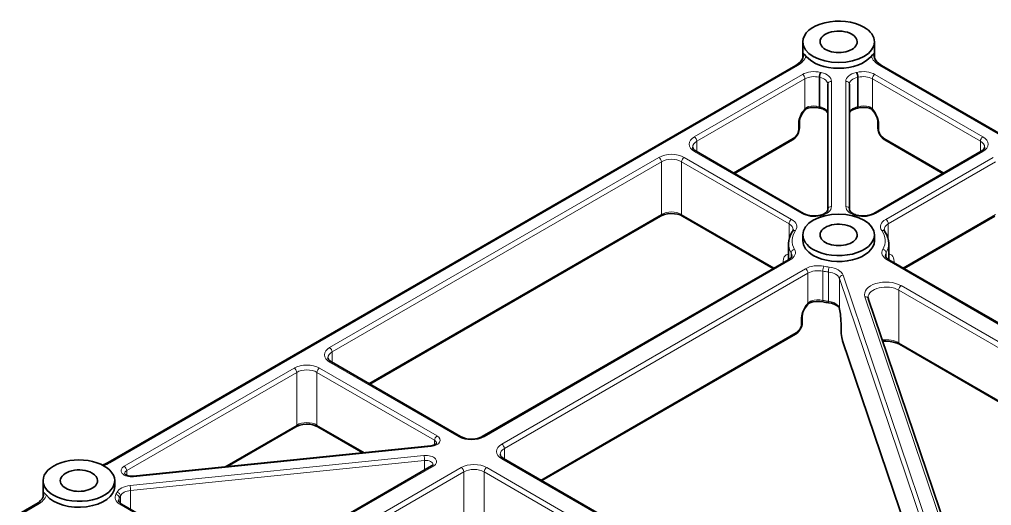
# Model space of a CAD drawing. Extents: x 297 to 1016, y 71 to 742.
# Drawn here: x 670.4 to 806.1, y 674.4 to 742.2 of the extents above; entities that cross this region are included whole.
import ezdxf

# ---------------------------------------------------------------- set-up
doc = ezdxf.new("R2010")
doc.units = 0

msp = doc.modelspace()

# ---------------------------------------------------------------- linework, layer by layer
at = {"color": 7, "lineweight": 35, "ltscale": 0.056778}
for p, q in [((779.77, 739.11), (779.77, 736.84)), ((789.77, 739.11), (789.77, 736.84)), ((673.7, 677.88), (673.7, 675.61))]:
    msp.add_line(p, q, dxfattribs=at)
at = {"color": 7, "lineweight": 13, "ltscale": 0.013765}
for p, q in [((779.81, 737.52), (779.81, 736.97)), ((789.73, 736.97), (789.73, 737.52)), ((673.74, 675.73), (673.74, 676.28))]:
    msp.add_line(p, q, dxfattribs=at)
at = {"color": 7, "lineweight": 35}
for p, q in [((778.78, 735.82), (682.78, 680.4)), ((893.83, 676.32), (790.76, 735.82)), ((759.92, 714.8), (719.3, 691.35)), ((777.76, 708.7), (735.02, 684.03)), ((835.51, 683.45), (791.78, 708.7)), ((788.91, 703.28), (809.59, 642.23)), ((778.73, 698.31), (743.34, 677.88)), ((798.58, 658.26), (785.32, 697.4)), ((793.25, 696.9), (829.85, 675.77)), ((713.96, 694.44), (731.99, 684.03)), ((686.29, 678.51), (727.84, 682.75)), ((738, 680.96), (784.6, 654.06)), ((727.95, 679.94), (706.43, 667.52)), ((576.72, 619.16), (672.71, 674.59))]:
    msp.add_line(p, q, dxfattribs=at)
at = {"color": 7, "lineweight": 13}
for p, q in [((683.03, 680.38), (779.03, 735.8)), ((790.51, 735.8), (893.58, 676.29)), ((759.67, 722.99), (713.71, 696.45)), ((714.06, 695.84), (760.02, 722.38)), ((760.02, 715.03), (719.16, 691.43)), ((735.27, 684), (778.01, 708.67)), ((791.53, 708.67), (835.35, 683.38)), ((780.13, 707.45), (737.75, 682.98)), ((738.1, 682.37), (780.48, 706.84)), ((784.89, 706.08), (800.52, 659.93)), ((801.01, 660.39), (785.38, 706.54)), ((793.15, 704.47), (833.03, 681.45)), ((833.39, 682.06), (793.5, 705.09)), ((788.44, 703.53), (809.12, 642.47)), ((778.84, 698.54), (743.2, 677.96)), ((798.59, 658.27), (785.3, 697.51)), ((829.75, 676), (793.15, 697.13)), ((708.76, 693.59), (685.02, 679.89)), ((713.71, 694.41), (731.74, 684)), ((685.37, 679.28), (709.11, 692.98)), ((726.88, 681.38), (685.84, 677.2)), ((686.34, 678.43), (727.9, 682.66)), ((685.92, 676.51), (726.97, 680.69)), ((737.75, 680.94), (784.43, 653.98)), ((706.68, 667.49), (728.2, 679.92)), ((732.09, 679.71), (708.8, 666.27)), ((709.15, 665.66), (732.44, 679.1)), ((735.27, 679.1), (782.12, 652.05)), ((782.48, 652.67), (735.63, 679.71)), ((672.96, 674.56), (576.97, 619.14))]:
    msp.add_line(p, q, dxfattribs=at)
at = {"color": 7, "lineweight": 13, "ltscale": 0.435646}
msp.add_line((779.71, 734.56), (764.62, 725.85), dxfattribs=at)
at = {"color": 7, "lineweight": 13, "ltscale": 0.435645}
for p, q in [((804.92, 725.85), (789.83, 734.56)), ((764.97, 725.23), (780.06, 733.95)), ((789.48, 733.95), (804.57, 725.23))]:
    msp.add_line(p, q, dxfattribs=at)
at = {"color": 7, "lineweight": 13, "ltscale": 0.10479}
for p, q in [((780.06, 733.95), (780.06, 729.76)), ((789.48, 729.76), (789.48, 733.95))]:
    msp.add_line(p, q, dxfattribs=at)
at = {"color": 7, "lineweight": 13, "ltscale": 0.102061}
for p, q in [((782.04, 730.09), (782.04, 734.17)), ((787.5, 734.17), (787.5, 730.09)), ((783.34, 706.99), (783.34, 702.91))]:
    msp.add_line(p, q, dxfattribs=at)
at = {"color": 7, "lineweight": 13, "ltscale": 0.102063}
for p, q in [((782.15, 734.14), (782.15, 730.06)), ((787.4, 730.06), (787.4, 734.14)), ((782.54, 703.03), (782.54, 707.12))]:
    msp.add_line(p, q, dxfattribs=at)
at = {"color": 7, "lineweight": 35, "ltscale": 0.436183}
for p, q in [((783.27, 733.18), (783.27, 715.73)), ((786.27, 715.73), (786.27, 733.18))]:
    msp.add_line(p, q, dxfattribs=at)
at = {"color": 7, "lineweight": 13, "ltscale": 0.436183}
for p, q in [((783.77, 716.14), (783.77, 733.59)), ((785.77, 733.59), (785.77, 716.14))]:
    msp.add_line(p, q, dxfattribs=at)
at = {"color": 7, "lineweight": 35, "ltscale": 0.002695}
for p, q in [((782.22, 729.84), (782.11, 729.87)), ((787.43, 729.87), (787.32, 729.84))]:
    msp.add_line(p, q, dxfattribs=at)
at = {"color": 7, "lineweight": 13, "ltscale": 0.020412}
for p, q in [((779.15, 727.71), (779.15, 726.89)), ((790.39, 726.89), (790.39, 727.71)), ((779.55, 700.58), (779.55, 699.77)), ((785.11, 698.89), (785.11, 699.71))]:
    msp.add_line(p, q, dxfattribs=at)
at = {"color": 7, "lineweight": 35, "ltscale": 0.020412}
for p, q in [((779.3, 727.09), (779.3, 727.91)), ((779.77, 712.17), (779.77, 711.35)), ((789.77, 712.17), (789.77, 711.35)), ((779.7, 699.97), (779.7, 700.79))]:
    msp.add_line(p, q, dxfattribs=at)
at = {"color": 7, "lineweight": 35, "ltscale": 0.020418}
msp.add_line((790.24, 727.09), (790.24, 727.91), dxfattribs=at)
at = {"color": 7, "lineweight": 13, "ltscale": 0.036598}
for p, q in [((764.97, 723.77), (764.97, 725.23)), ((804.57, 725.23), (804.57, 723.77)), ((714.06, 694.38), (714.06, 695.84)), ((738.1, 680.9), (738.1, 682.37))]:
    msp.add_line(p, q, dxfattribs=at)
at = {"color": 7, "lineweight": 13, "ltscale": 0.241695}
for p, q in [((778.44, 725.66), (770.07, 720.83)), ((799.47, 720.83), (791.1, 725.66))]:
    msp.add_line(p, q, dxfattribs=at)
at = {"color": 7, "lineweight": 35, "ltscale": 0.23448}
for p, q in [((778.34, 725.43), (770.21, 720.74)), ((799.33, 720.74), (791.2, 725.43))]:
    msp.add_line(p, q, dxfattribs=at)
at = {"color": 7, "lineweight": 13, "ltscale": 0.432916}
for p, q in [((764.62, 723.81), (779.61, 715.15)), ((789.93, 715.15), (804.92, 723.81)), ((762.85, 722.38), (777.85, 713.72)), ((778.2, 714.33), (763.2, 722.99)), ((791.69, 713.72), (806.69, 722.38))]:
    msp.add_line(p, q, dxfattribs=at)
at = {"color": 7, "lineweight": 35, "ltscale": 0.432916}
for p, q in [((764.87, 723.83), (779.86, 715.17)), ((789.68, 715.17), (804.67, 723.83))]:
    msp.add_line(p, q, dxfattribs=at)
at = {"color": 7, "lineweight": 13, "ltscale": 0.183713}
for p, q in [((760.02, 722.38), (760.02, 715.03)), ((762.85, 715.03), (762.85, 722.38))]:
    msp.add_line(p, q, dxfattribs=at)
at = {"color": 7, "lineweight": 13, "ltscale": 0.432915}
msp.add_line((806.34, 722.99), (791.34, 714.33), dxfattribs=at)
at = {"color": 7, "lineweight": 13, "ltscale": 0.373402}
for p, q in [((775.78, 707.56), (762.85, 715.03)), ((806.69, 715.03), (793.76, 707.56))]:
    msp.add_line(p, q, dxfattribs=at)
at = {"color": 7, "lineweight": 35, "ltscale": 0.366186}
msp.add_line((762.95, 714.8), (775.64, 707.48), dxfattribs=at)
at = {"color": 7, "lineweight": 35, "ltscale": 0.366185}
msp.add_line((793.9, 707.48), (806.59, 714.8), dxfattribs=at)
at = {"color": 7, "lineweight": 13, "ltscale": 0.053415}
for p, q in [((777.85, 713.72), (777.85, 711.58)), ((791.69, 711.58), (791.69, 713.72))]:
    msp.add_line(p, q, dxfattribs=at)
at = {"color": 7, "lineweight": 35, "ltscale": 0.055974}
for p, q in [((777.77, 710.95), (777.77, 708.71)), ((791.77, 710.95), (791.77, 708.71))]:
    msp.add_line(p, q, dxfattribs=at)
at = {"color": 7, "lineweight": 13, "ltscale": 0.004901}
for p, q in [((777.03, 708.47), (777.03, 708.28)), ((792.51, 708.28), (792.51, 708.47))]:
    msp.add_line(p, q, dxfattribs=at)
at = {"color": 7, "lineweight": 13, "ltscale": 0.016011}
for p, q in [((778.14, 709.66), (778.14, 709.02)), ((791.4, 709.02), (791.4, 709.66))]:
    msp.add_line(p, q, dxfattribs=at)
at = {"color": 7, "lineweight": 13, "ltscale": 0.104649}
msp.add_line((780.48, 706.84), (780.48, 702.65), dxfattribs=at)
at = {"color": 7, "lineweight": 13, "ltscale": 0.105948}
msp.add_line((784.89, 701.84), (784.89, 706.08), dxfattribs=at)
at = {"color": 7, "lineweight": 13, "ltscale": 0.183711}
for p, q in [((793.15, 697.13), (793.15, 704.47)), ((709.11, 692.98), (709.11, 685.63)), ((711.94, 685.63), (711.94, 692.98)), ((732.44, 679.1), (732.44, 671.75)), ((735.27, 671.75), (735.27, 679.1))]:
    msp.add_line(p, q, dxfattribs=at)
at = {"color": 7, "lineweight": 35, "ltscale": 0.020416}
msp.add_line((785.1, 698.95), (785.1, 699.77), dxfattribs=at)
at = {"color": 7, "lineweight": 13, "ltscale": 0.473533}
msp.add_line((728.7, 684.12), (712.29, 693.59), dxfattribs=at)
at = {"color": 7, "lineweight": 13, "ltscale": 0.473535}
msp.add_line((711.94, 692.98), (728.34, 683.51), dxfattribs=at)
at = {"color": 7, "lineweight": 13, "ltscale": 0.291109}
msp.add_line((709.11, 685.63), (699.03, 679.81), dxfattribs=at)
at = {"color": 7, "lineweight": 35, "ltscale": 0.277853}
msp.add_line((709.01, 685.41), (699.38, 679.85), dxfattribs=at)
at = {"color": 7, "lineweight": 13, "ltscale": 0.191529}
msp.add_line((718.57, 681.8), (711.94, 685.63), dxfattribs=at)
at = {"color": 7, "lineweight": 35, "ltscale": 0.181353}
msp.add_line((712.04, 685.41), (718.32, 681.78), dxfattribs=at)
at = {"color": 7, "lineweight": 13, "ltscale": 0.015991}
msp.add_line((728.34, 683.51), (728.34, 682.87), dxfattribs=at)
at = {"color": 7, "lineweight": 13, "ltscale": 0.032909}
msp.add_line((726.97, 680.69), (726.97, 679.37), dxfattribs=at)
at = {"color": 7, "lineweight": 13, "ltscale": 0.015993}
msp.add_line((685.37, 678.64), (685.37, 679.28), dxfattribs=at)
at = {"color": 7, "lineweight": 35, "ltscale": 0.020413}
msp.add_line((683.7, 677.88), (683.7, 677.06), dxfattribs=at)
at = {"color": 7, "lineweight": 13, "ltscale": 0.065782}
msp.add_line((685.92, 673.88), (685.92, 676.51), dxfattribs=at)
at = {"color": 7, "lineweight": 13, "ltscale": 0.015166}
msp.add_line((684.34, 674.86), (684.34, 675.47), dxfattribs=at)
at = {"color": 7, "lineweight": 13, "ltscale": 0.360093}
msp.add_line((684.41, 674.58), (696.88, 667.38), dxfattribs=at)
at = {"color": 7, "lineweight": 13, "ltscale": 0.026003}
msp.add_line((684.5, 675.75), (684.5, 674.71), dxfattribs=at)
at = {"color": 7, "lineweight": 35, "ltscale": 0.360093}
msp.add_line((697.13, 667.41), (684.66, 674.61), dxfattribs=at)
at = {"color": 7, "lineweight": 35}
for points in [[(778.78, 735.82), (779.16, 736.08), (779.43, 736.33), (779.63, 736.58), (779.77, 736.83), (779.83, 737.08), (779.84, 737.23)], [(780.24, 737.08), (780, 737.33), (779.86, 737.47), (779.81, 737.52)], [(789.73, 737.52), (789.64, 737.42), (789.49, 737.28), (789.3, 737.08)], [(790.76, 735.82), (790.38, 736.08), (790.11, 736.33), (789.91, 736.58), (789.77, 736.83), (789.71, 737.08), (789.7, 737.23)], [(780.07, 729.61), (779.81, 729.31), (779.57, 728.92), (779.4, 728.5), (779.32, 728.15), (779.3, 727.91)], [(782.85, 729.6), (783.06, 729.45), (783.19, 729.31), (783.22, 729.27)], [(783.27, 729), (783.26, 729.16), (783.22, 729.27), (783.22, 729.27)], [(786.27, 728.99), (786.29, 729.18), (786.32, 729.27)], [(787.32, 729.84), (786.93, 729.72), (786.63, 729.57), (786.45, 729.42), (786.32, 729.27)], [(790.24, 727.91), (790.22, 728.19), (790.14, 728.5), (789.97, 728.92), (789.73, 729.31), (789.47, 729.61)], [(778.34, 725.43), (778.57, 725.59), (778.81, 725.85), (779.02, 726.14), (779.18, 726.47), (779.27, 726.81), (779.3, 727.09)], [(790.24, 727.09), (790.27, 726.79), (790.37, 726.47), (790.52, 726.14), (790.73, 725.85), (790.97, 725.59), (791.2, 725.43)], [(764.87, 723.83), (764.65, 723.98), (764.49, 724.14), (764.41, 724.29), (764.39, 724.42)], [(804.67, 723.83), (804.89, 723.98), (805.05, 724.14), (805.13, 724.29), (805.15, 724.42)], [(782.17, 714.9), (782.56, 715.03), (782.87, 715.2), (783.08, 715.36), (783.21, 715.52), (783.26, 715.67), (783.27, 715.73)], [(786.75, 715.15), (786.52, 715.31), (786.37, 715.47), (786.29, 715.62), (786.27, 715.73)], [(762.95, 714.8), (762.64, 714.95), (762.28, 715.06), (761.83, 715.13), (761.36, 715.15), (760.89, 715.12), (760.46, 715.02), (760.08, 714.88), (759.92, 714.8)], [(782.17, 714.9), (781.72, 714.83), (781.24, 714.82), (780.77, 714.87), (780.34, 714.97), (779.97, 715.12), (779.86, 715.17)], [(782.28, 714.82), (782.23, 714.88), (782.19, 714.9), (782.17, 714.9)], [(787.37, 714.9), (787.35, 714.9), (787.33, 714.89), (787.26, 714.82)], [(787.37, 714.9), (787.82, 714.83), (788.3, 714.82), (788.77, 714.87), (789.2, 714.97), (789.57, 715.12), (789.68, 715.17)], [(777.77, 710.95), (777.8, 711.37), (777.9, 711.78), (778.05, 712.16), (778.3, 712.59), (778.34, 712.65)], [(778.34, 712.65), (778.41, 712.79), (778.43, 712.9)], [(791.2, 712.65), (791.13, 712.79), (791.11, 712.9)], [(791.77, 710.95), (791.74, 711.37), (791.64, 711.78), (791.49, 712.16), (791.24, 712.59), (791.2, 712.65)], [(777.76, 708.7), (777.99, 708.87), (778.14, 709.02), (778.22, 709.18), (778.24, 709.29)], [(791.78, 708.7), (791.55, 708.87), (791.4, 709.02), (791.32, 709.18), (791.3, 709.29)], [(779.7, 700.79), (779.73, 701.11), (779.83, 701.48), (780, 701.85), (780.26, 702.24), (780.48, 702.5)], [(782.6, 702.82), (782.17, 702.87), (781.63, 702.87), (781.16, 702.81), (780.88, 702.74)], [(784.44, 702.36), (784.13, 702.51), (783.76, 702.63), (783.38, 702.69)], [(784.89, 701.8), (784.82, 702.02), (784.71, 702.17)], [(784.89, 701.8), (785.01, 701.09), (785.09, 700.24), (785.1, 699.77)], [(779.7, 699.97), (779.67, 699.69), (779.58, 699.35), (779.42, 699.02), (779.21, 698.72), (778.96, 698.47), (778.73, 698.31)], [(785.1, 698.95), (785.13, 698.43), (785.21, 697.85), (785.31, 697.45), (785.32, 697.4)], [(793.25, 696.9), (792.92, 697.06), (792.45, 697.21), (791.95, 697.3), (791.37, 697.34), (790.93, 697.32)], [(713.96, 694.44), (713.74, 694.59), (713.58, 694.75), (713.5, 694.9), (713.47, 695.02)], [(712.04, 685.41), (711.73, 685.55), (711.36, 685.66), (710.92, 685.74), (710.45, 685.76), (709.98, 685.72), (709.54, 685.63), (709.17, 685.49), (709.01, 685.41)], [(731.99, 684.03), (732.3, 683.88), (732.66, 683.77), (733.11, 683.69), (733.58, 683.67), (734.05, 683.71), (734.49, 683.8), (734.86, 683.94), (735.02, 684.03)], [(727.84, 682.75), (728.19, 682.81), (728.42, 682.91), (728.56, 683), (728.63, 683.08), (728.63, 683.1)], [(738, 680.96), (737.78, 681.11), (737.62, 681.27), (737.54, 681.42), (737.52, 681.55)], [(727.95, 679.94), (728.08, 680.04), (728.14, 680.12)], [(685.27, 678.69), (685.14, 678.79), (685.08, 678.87)], [(686.29, 678.51), (685.9, 678.51), (685.59, 678.56), (685.33, 678.66), (685.27, 678.69)], [(672.71, 674.59), (673.1, 674.85), (673.36, 675.09), (673.57, 675.34), (673.7, 675.6), (673.77, 675.85), (673.78, 675.99)], [(673.74, 676.28), (673.84, 676.18), (673.99, 676.04), (674.17, 675.84)], [(684.66, 674.61), (684.44, 674.77), (684.3, 674.92), (684.24, 675.05), (684.24, 675.11)]]:
    msp.add_lwpolyline(points, dxfattribs=at)
at = {"color": 7, "lineweight": 13}
for points in [[(780.06, 729.76), (779.84, 729.5), (779.64, 729.23), (779.51, 729), (779.4, 728.76), (779.3, 728.53), (779.23, 728.3), (779.17, 727.99), (779.15, 727.71)], [(783.27, 729), (783.25, 729.24), (783.17, 729.43)], [(786.37, 729.43), (786.29, 729.23), (786.27, 728.99)], [(790.39, 727.71), (790.38, 727.92), (790.34, 728.15), (790.28, 728.38), (790.2, 728.62), (789.98, 729.09), (789.69, 729.51), (789.48, 729.76)], [(779.15, 726.89), (779.13, 726.68), (779.07, 726.46), (778.97, 726.24), (778.84, 726.04), (778.69, 725.86), (778.52, 725.71), (778.44, 725.66)], [(791.1, 725.66), (790.93, 725.79), (790.77, 725.95), (790.63, 726.14), (790.51, 726.36), (790.43, 726.58), (790.39, 726.8), (790.39, 726.89)], [(777.77, 709.48), (777.6, 709.45), (777.45, 709.39), (777.29, 709.26), (777.17, 709.09), (777.11, 708.96), (777.06, 708.81), (777.03, 708.47)], [(792.51, 708.47), (792.49, 708.74), (792.43, 708.98), (792.33, 709.17), (792.19, 709.33), (792.01, 709.43), (791.9, 709.46), (791.77, 709.48)], [(780.48, 702.65), (780.32, 702.47), (780.16, 702.27), (779.89, 701.83), (779.78, 701.59), (779.68, 701.35), (779.62, 701.12), (779.57, 700.89), (779.55, 700.58)], [(784.89, 701.84), (784.83, 702.07), (784.73, 702.26), (784.63, 702.38)], [(785.11, 699.71), (785.09, 700.33), (785.04, 700.84), (784.98, 701.35), (784.89, 701.84)], [(779.55, 699.77), (779.53, 699.56), (779.47, 699.34), (779.37, 699.12), (779.24, 698.91), (779.08, 698.73), (778.91, 698.59), (778.84, 698.54)], [(785.3, 697.51), (785.21, 697.87), (785.14, 698.34), (785.11, 698.89)]]:
    msp.add_lwpolyline(points, dxfattribs=at)
for centre, radius, start, end in [((780.81, 729.12), 0.984, 105.9136, 139.5172), ((788.73, 729.12), 0.985, 40.5195, 74.0823), ((781.27, 701.96), 1.05, 106.9432, 138.5007), ((785.01, 701.82), 0.121, 170.4232, 191.2386)]:
    msp.add_arc(centre, radius, start, end, dxfattribs=at)
at = {"color": 7, "lineweight": 35}
for centre, radius, start, end in [((780.68, 729.01), 0.858, 105.1825, 135.8988), ((781.34, 726.59), 3.37, 76.6495, 105.1137), ((781.72, 727.56), 2.33, 61.061, 77.6233), ((788.2, 726.59), 3.37, 74.8869, 103.3505), ((788.85, 729.01), 0.866, 44.2418, 74.6947), ((787.98, 717.34), 2.52, 240.8975, 256.1896), ((789.42, 703.46), 0.533, 180.3075, 199.1326), ((781.13, 701.86), 0.912, 106.3182, 135.3121), ((784.69, 713.6), 10.99, 259.0219, 263.1319), ((783.72, 701.09), 1.47, 47.6261, 60.562), ((680.54, 684.35), 4.54, 288.7009, 299.5941)]:
    msp.add_arc(centre, radius, start, end, dxfattribs=at)
for centre, major_axis, start_param, end_param in [((784.77, 739.11), (5, 0), 0.785398, 3.141593), ((784.77, 739.11), (5, 0), 0, 0.785398), ((784.77, 739.11), (-2.6, 0), 3.926991, 6.283185), ((784.77, 739.11), (-2.6, 0), 3.141593, 3.926991), ((784.77, 739.11), (5, 0), 3.141593, 6.283185), ((784.77, 739.11), (-2.6, 0), 0, 3.141593), ((784.77, 738.3), (5, 0), 3.578068, 5.84671), ((784.77, 712.17), (-5, 0), 3.141593, 6.283185), ((784.77, 712.17), (-2.6, 0), 3.926991, 6.283185), ((784.77, 712.17), (-2.6, 0), 3.141593, 3.926991), ((784.77, 712.17), (-5, 0), 0, 0.785398), ((784.77, 711.35), (-5, 0), 0, 0.785398), ((784.77, 712.17), (-5, 0), 0.785398, 3.141593), ((784.77, 711.35), (-5, 0), 0.785398, 3.141593), ((784.77, 712.17), (-2.6, 0), 6.283185, 9.424778), ((678.7, 677.88), (5, 0), 0, 3.141593), ((678.7, 677.88), (-2.6, 0), 3.926991, 6.283185), ((678.7, 677.88), (-2.6, 0), 3.141593, 3.926991), ((678.7, 677.88), (5, 0), 3.141593, 3.926991), ((678.7, 677.88), (5, 0), 3.926991, 6.283185), ((678.7, 677.88), (-2.6, 0), 6.283185, 9.424778), ((678.7, 677.06), (5, 0), 3.578068, 6.283185)]:
    msp.add_ellipse(centre, major_axis=major_axis, ratio=0.57735, start_param=start_param, end_param=end_param, dxfattribs=at)
at = {"color": 7, "lineweight": 13}
for centre, major_axis, ratio, start_param, end_param in [((775.84, 737.64), (4.5, 0), 0.57735, 5.497787, 6.066956), ((775.84, 737.23), (-4, 0), 0.57735, 3.141652, 3.269527), ((793.7, 737.64), (4.5, 0), 0.57735, 3.357822, 3.926991), ((793.7, 737.23), (-4, 0), 0.57735, 6.155251, 6.283126), ((779.03, 735.39), (-0.25, 0.433), 0.57735, 5.497787, 6.283185), ((790.51, 735.39), (-0.25, -0.433), 0.57735, 3.141593, 3.926991), ((781.34, 733.62), (2.3, 0), 0.57735, 1.169795, 2.356194), ((779.71, 734.15), (-0.25, 0.433), 0.57735, 3.926991, 5.497787), ((781.34, 733.21), (-1.8, 0), 0.57735, 4.311388, 5.497787), ((782.23, 734.43), (0.119, 0.486), 0.318712, 0.654944, 2.22574), ((782.33, 734.41), (0.114, 0.487), 0.306186, 0.651624, 2.22242), ((784.77, 738.3), (-6.5, 0), 0.57735, 1.169795, 1.1864), ((781.47, 733.59), (2.3, 0), 0.57735, 0, 1.1864), ((788.07, 733.59), (2.3, 0), 0.57735, 1.955193, 3.141593), ((784.77, 738.3), (-6.5, 0), 0.57735, 1.955193, 1.971798), ((787.21, 734.41), (0.114, -0.487), 0.306186, 0.919172, 2.489969), ((788.21, 733.62), (2.3, 0), 0.57735, 0.785398, 1.971798), ((787.31, 734.43), (0.119, -0.486), 0.318712, 0.915853, 2.486649), ((788.21, 733.21), (-1.8, 0), 0.57735, 3.926991, 5.11339), ((789.83, 734.15), (0.25, 0.433), 0.57735, 0.785398, 2.356194), ((784.77, 737.89), (7, 0), 0.57735, 4.311388, 4.327992), ((781.47, 733.18), (-1.8, 0), 0.57735, 3.141593, 4.327992), ((783.77, 733.18), (0.5, 0), 0.816497, 1.570796, 3.141593), ((785.77, 733.18), (0.5, 0), 0.816497, 0, 1.570796), ((788.07, 733.18), (-1.8, 0), 0.57735, 5.096786, 6.283185), ((784.77, 737.89), (7, 0), 0.57735, 5.096786, 5.11339), ((781.34, 729.13), (1.8, 0), 0.57735, 1.169795, 2.027533), ((788.21, 729.13), (1.8, 0), 0.57735, 1.11406, 1.971798), ((779.71, 729.96), (0.357, -0.35), 0.333102, 6.283087, 6.942176), ((780.32, 730.32), (0.136, -0.481), 0.360092, 6.283038, 7.186684), ((784.77, 733.81), (-7, 0), 0.57735, 1.169795, 1.1864), ((782.23, 730.35), (0.119, 0.486), 0.318712, 2.22574, 3.1415), ((781.47, 729.1), (1.8, 0), 0.57735, 0.328662, 1.1864), ((782.33, 730.33), (0.114, 0.487), 0.306186, 2.22242, 3.141493), ((783.65, 729.53), (0.43, 0.254), 0.772794, 2.713367, 3.139531), ((785.89, 729.53), (0.43, -0.254), 0.772794, 6.282773, 6.711411), ((788.07, 729.1), (1.8, 0), 0.57735, 1.955193, 2.812931), ((787.21, 730.33), (0.114, -0.487), 0.306186, 0.000099, 0.919172), ((784.77, 733.81), (-7, 0), 0.57735, 1.955193, 1.971798), ((787.31, 730.35), (0.119, -0.486), 0.318712, 0.000093, 0.915853), ((789.22, 730.32), (-0.136, -0.481), 0.360092, 5.379687, 6.283124), ((789.83, 729.96), (0.357, 0.35), 0.333102, 2.482602, 3.141815), ((778.8, 727.91), (0.5, 0), 0.57735, 5.497787, 6.283185), ((790.74, 727.91), (0.5, 0), 0.57735, 3.140851, 3.926991), ((778.8, 727.09), (0.5, 0), 0.57735, 5.497787, 6.283185), ((790.74, 727.09), (0.5, 0), 0.57735, 3.141593, 3.926991), ((766.39, 724.83), (2.5, 0), 0.57735, 2.356194, 3.926991), ((766.39, 724.42), (-2, 0), 0.57735, 5.497787, 6.283185), ((764.62, 725.44), (0.25, -0.433), 0.57735, 0.785398, 2.356194), ((778.09, 725.87), (0.25, -0.433), 0.57735, 0, 0.785398), ((791.45, 725.87), (0.25, 0.433), 0.57735, 2.356194, 3.141593), ((804.92, 725.44), (0.25, 0.433), 0.57735, 0.785398, 2.356194), ((803.15, 724.42), (-2, 0), 0.57735, 3.141593, 3.926991), ((803.15, 724.83), (2.5, 0), 0.57735, 5.497787, 7.068583), ((761.44, 721.97), (2.5, 0), 0.57735, 0.785398, 2.356194), ((764.62, 723.4), (0.25, 0.433), 0.57735, 6.283185, 7.068583), ((804.92, 723.4), (0.25, -0.433), 0.57735, 2.356194, 3.141593), ((759.67, 722.58), (-0.25, 0.433), 0.57735, 3.926991, 5.497787), ((761.44, 721.56), (-2, 0), 0.57735, 3.926991, 5.497787), ((763.2, 722.58), (0.25, 0.433), 0.57735, 0.785398, 2.356194), ((761.44, 714.21), (2, 0), 0.57735, 0.785398, 2.356194), ((781.27, 716.14), (2.5, 0), 0.57735, 5.129304, 6.283185), ((783.77, 715.73), (0.5, 0), 0.816497, 1.570796, 3.141593), ((788.27, 716.14), (2.5, 0), 0.57735, 3.141593, 4.295474), ((785.77, 715.73), (0.5, 0), 0.816497, 0, 1.570796), ((759.67, 715.23), (-0.25, 0.433), 0.57735, 3.141593, 3.926991), ((763.2, 715.23), (-0.25, -0.433), 0.57735, 5.497787, 6.283185), ((778.2, 713.92), (0.25, 0.433), 0.57735, 0.785398, 2.356194), ((776.43, 713.31), (2.5, 0), 0.57735, 5.897212, 7.068583), ((779.61, 714.74), (0.25, 0.433), 0.57735, 6.283185, 7.068583), ((781.38, 716.17), (2.5, 0), 0.57735, 3.926991, 5.080872), ((788.16, 716.17), (2.5, 0), 0.57735, 4.343906, 5.497787), ((789.93, 714.74), (0.25, -0.433), 0.57735, 2.356194, 3.141593), ((793.11, 713.31), (2.5, 0), 0.57735, 2.356194, 3.527566), ((791.34, 713.92), (0.25, -0.433), 0.57735, 0.785398, 2.356194), ((776.43, 712.9), (-2, 0), 0.57735, 3.141592, 3.926991), ((784.77, 711.35), (-6.5, 0), 0.57735, 5.897212, 6.608029), ((778.75, 712.36), (-0.409, 0.288), 0.756429, 5.201616, 6.28318), ((790.79, 712.36), (0.409, 0.288), 0.756429, 0.000005, 1.081569), ((784.77, 711.35), (-6.5, 0), 0.57735, 2.816748, 3.527566), ((793.11, 712.9), (-2, 0), 0.57735, 5.497787, 6.283186), ((784.77, 710.95), (7, 0), 0.57735, 3.14168, 3.466437), ((776.24, 709.7), (2.5, 0), 0.57735, 5.497787, 6.608029), ((778.61, 709.75), (-0.432, -0.252), 0.773794, 4.288403, 5.859199), ((793.3, 709.7), (2.5, 0), 0.57735, 2.816748, 3.926991), ((790.93, 709.75), (0.432, -0.252), 0.773794, 0.423986, 1.994782), ((784.77, 710.95), (7, 0), 0.57735, 5.958341, 6.283098), ((777.38, 708.68), (0.5, 0), 0.57735, 3.926991, 4.427008), ((778.01, 708.27), (-0.25, 0.433), 0.57735, 5.497787, 6.283185), ((776.24, 709.29), (-2, 0), 0.57735, 3.141593, 3.466437), ((793.3, 709.29), (-2, 0), 0.57735, 5.958341, 6.283185), ((791.53, 708.27), (0.25, 0.433), 0.57735, 6.283185, 7.068583), ((792.16, 708.68), (0.5, 0), 0.57735, 4.997762, 5.497787), ((781.9, 706.43), (2.5, 0), 0.57735, 1.245952, 2.356194), ((780.13, 707.04), (0.25, -0.433), 0.57735, 0.785398, 2.356194), ((781.9, 706.02), (-2, 0), 0.57735, 4.387545, 5.497787), ((782.7, 707.39), (-0.095, -0.491), 0.260594, 3.782612, 5.353408), ((784.77, 710.95), (7, 0), 0.57735, 4.387545, 4.506058), ((784.77, 711.35), (-6.5, 0), 0.57735, 1.245952, 1.364466), ((783.44, 707.27), (-0.06, -0.496), 0.167276, 3.767214, 5.338011), ((782.93, 706.27), (2.5, 0), 0.57735, 0.193095, 1.364466), ((782.93, 705.86), (-2, 0), 0.57735, 3.334687, 4.506058), ((785.38, 706.14), (-0.474, -0.16), 0.801322, 4.447389, 6.018185), ((791.38, 703.86), (3, 0), 0.57735, 0.785398, 3.334687), ((791.38, 703.45), (-2.5, 0), 0.57735, 3.926991, 6.283185), ((793.5, 704.68), (-0.25, -0.433), 0.57735, 3.926991, 5.497787), ((781.9, 701.94), (2, 0), 0.57735, 1.245952, 2.056793), ((784.77, 706.86), (-7, 0), 0.57735, 1.245952, 1.364466), ((782.7, 703.31), (-0.095, -0.491), 0.260594, 5.353408, 6.283185), ((788.44, 703.12), (0.474, 0.16), 0.801322, 0.000086, 1.305796), ((780.13, 702.86), (0.354, -0.353), 0.342635, 6.282888, 6.945), ((780.73, 703.21), (0.146, -0.478), 0.381378, 0.000018, 0.896235), ((782.93, 701.78), (2, 0), 0.57735, 0.553624, 1.364466), ((783.44, 703.19), (-0.06, -0.496), 0.167276, 5.338011, 6.283185), ((785.05, 702.54), (-0.341, -0.365), 0.694532, 5.643821, 6.283303), ((779.2, 700.79), (0.5, 0), 0.57735, 5.497787, 6.283185), ((779.2, 699.97), (0.5, 0), 0.57735, 5.497787, 6.283185), ((785.6, 699.77), (-0.5, 0), 0.57735, 6.282764, 6.47628), ((778.48, 698.74), (0.25, -0.433), 0.57735, 0, 0.785398), ((785.6, 698.95), (-0.5, 0), 0.57735, 0.000094, 0.193095), ((791.38, 696.1), (2.5, 0), 0.57735, 0.785398, 1.779678), ((715.47, 695.43), (2.5, 0), 0.57735, 2.356194, 3.926991), ((713.71, 696.04), (-0.25, 0.433), 0.57735, 3.926991, 5.497787), ((785.79, 697.56), (-0.474, -0.16), 0.801322, 6.018185, 6.283763), ((793.5, 697.33), (-0.25, -0.433), 0.57735, 5.497787, 6.283185), ((715.47, 695.02), (-2, 0), 0.57735, 5.497787, 6.283185), ((710.52, 692.57), (2.5, 0), 0.57735, 0.785398, 2.356194), ((708.76, 693.19), (-0.25, 0.433), 0.57735, 3.926991, 5.497787), ((712.29, 693.19), (0.25, 0.433), 0.57735, 0.785398, 2.356194), ((713.71, 694), (-0.25, -0.433), 0.57735, 3.141593, 3.926991), ((710.52, 692.17), (-2, 0), 0.57735, 3.926991, 5.497787), ((708.76, 685.84), (-0.25, 0.433), 0.57735, 3.141593, 3.926991), ((710.52, 684.82), (2, 0), 0.57735, 0.785398, 2.356194), ((712.29, 685.84), (-0.25, -0.433), 0.57735, 5.497787, 6.283185), ((727.63, 683.51), (1.5, 0), 0.57735, 4.887061, 7.068583), ((728.7, 683.72), (0.25, 0.433), 0.57735, 0.785398, 2.356194), ((731.74, 683.59), (0.25, 0.433), 0.57735, 6.283185, 7.068583), ((735.27, 683.59), (-0.25, 0.433), 0.57735, 5.497787, 6.283185), ((727.9, 682.25), (-0.051, 0.497), 0.141895, 5.660459, 6.283185), ((727.63, 683.1), (-1, 0), 0.57735, 3.141593, 3.926991), ((733.5, 685.02), (2.5, 0), 0.57735, 3.926991, 5.497787), ((739.52, 681.96), (2.5, 0), 0.57735, 2.356194, 3.926991), ((737.75, 682.57), (0.25, -0.433), 0.57735, 0.785398, 2.356194), ((727.14, 680.53), (1.5, 0), 0.57735, 5.497787, 8.028654), ((726.88, 680.97), (-0.051, 0.497), 0.141895, 4.089663, 5.660459), ((739.52, 681.55), (-2, 0), 0.57735, 5.497787, 6.283185), ((679.85, 682.21), (4.5, 0), 0.57735, 5.244889, 5.497787), ((683.03, 679.97), (-0.25, 0.433), 0.57735, 5.497787, 6.283185), ((727.14, 680.12), (-1, 0), 0.57735, 3.141593, 4.887061), ((728.2, 679.51), (-0.25, 0.433), 0.57735, 5.497787, 6.283185), ((733.86, 678.69), (2.5, 0), 0.57735, 0.785398, 2.356194), ((737.75, 680.53), (0.25, 0.433), 0.57735, 6.283185, 7.068583), ((686.08, 679.28), (1.5, 0), 0.57735, 2.356194, 4.887061), ((685.02, 679.48), (0.25, -0.433), 0.57735, 0.785398, 2.356194), ((686.08, 678.87), (-1, 0), 0.57735, 5.497787, 6.283185), ((732.09, 679.31), (-0.25, 0.433), 0.57735, 3.926991, 5.497787), ((733.86, 678.29), (-2, 0), 0.57735, 3.926991, 5.497787), ((735.63, 679.31), (0.25, 0.433), 0.57735, 0.785398, 2.356194), ((686.34, 678.02), (-0.051, 0.497), 0.141895, 5.660459, 6.283185), ((669.78, 675.99), (4, 0), 0.57735, 0.000059, 0.127935), ((686.04, 675.52), (2.3, 0), 0.57735, 2.793033, 3.926991), ((678.7, 677.06), (-5.5, 0), 0.57735, 2.793033, 2.879426), ((683.87, 675.57), (-0.423, 0.266), 0.767397, 3.591562, 5.162358), ((686.24, 675.89), (2.3, 0), 0.57735, 1.745469, 2.879426), ((684.02, 675.83), (-0.453, 0.211), 0.788598, 3.492914, 5.06371), ((686.24, 675.49), (-1.8, 0), 0.57735, 4.887061, 6.021019), ((685.84, 676.79), (-0.051, 0.497), 0.141895, 4.089663, 5.660459), ((672.96, 674.15), (-0.25, 0.433), 0.57735, 5.497787, 6.283185), ((669.78, 676.4), (-4.5, 0), 0.57735, 2.356194, 2.925364), ((686.04, 675.11), (-1.8, 0), 0.57735, 5.934626, 6.283185), ((678.7, 676.65), (6, 0), 0.57735, 5.934626, 6.021019), ((684.41, 674.18), (-0.25, -0.433), 0.57735, 3.141593, 3.926991)]:
    msp.add_ellipse(centre, major_axis=major_axis, ratio=ratio, start_param=start_param, end_param=end_param, dxfattribs=at)

doc.saveas('drawing.dxf')
